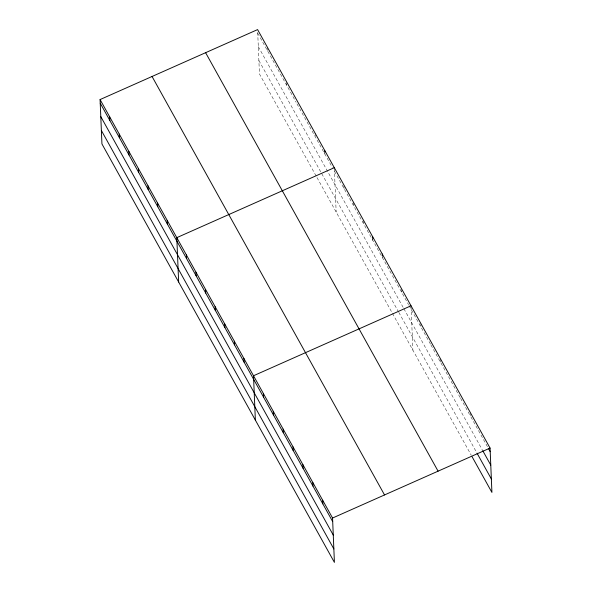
<?xml version="1.0" encoding="UTF-8"?>
<svg xmlns="http://www.w3.org/2000/svg" width="592" height="592" viewBox="0 0 592 592"><rect width="100%" height="100%" fill="white"/><g stroke="black" fill="none" stroke-linecap="round" stroke-linejoin="round"><path stroke-width="0.44" stroke-dasharray="2.96 2.22" d="M257.742 33.211L296.096 102.253M296.969 103.829L332.275 167.381M334.458 171.303L391.556 274.089M392.429 275.657L408.561 304.688M408.998 305.472L421.053 327.184L420.905 323.572M421.504 327.99L430.488 344.159M430.932 344.966L450.697 380.538M451.141 381.344L460.125 397.513M460.576 398.32L470.455 416.109L470.344 413.401M470.906 416.916L487.971 447.633M258.304 46.657L403.455 307.944M403.892 308.728L482.243 449.765M258.882 60.517L398.372 311.599M398.808 312.384L476.538 452.31M316.113 175.972L259.444 73.97L257.624 30.503M316.986 177.541L471.269 455.248M440.663 359.144L440.818 362.755M411.063 306.693L412.883 350.153M401.472 289.429L401.583 292.137M382.328 255.811L382.402 257.616M372.738 238.546L372.812 240.352M363.111 220.379L363.229 223.088M353.483 202.22L353.639 205.831M343.93 185.858L344.048 188.567M334.347 168.594L336.167 212.062M324.793 152.24L324.867 154.038M315.129 133.17L315.24 135.879M286.395 82.288L286.506 84.996M267.214 47.767L267.332 50.468"/><path stroke-width="0.89" d="M100.078 99.567L332.556 518.03L334.413 562.4L101.935 143.93L100.078 99.567L257.587 29.6L490.065 448.07L491.922 492.433L472.164 456.869M334.302 167.691L176.793 237.658L178.651 282.029M411.026 305.79L253.509 375.757L255.367 420.12M332.556 518.03L490.065 448.07M488.422 448.44L490.213 451.674M482.695 450.579L490.783 465.127M476.989 453.117L491.36 478.987M205.609 52.688L438.087 471.158M152.055 76.479L384.534 494.942M100.226 103.171L332.704 521.641M100.788 116.624L333.266 535.094M101.373 130.484L333.851 548.947M382.254 254.005L382.328 255.811M372.664 236.741L372.738 238.546M324.712 150.435L324.793 152.24M322.67 500.247L322.825 503.859M312.791 482.465L312.946 486.069M302.912 464.676L303.06 468.287M293.033 446.893L293.181 450.505M283.154 429.111L283.302 432.715M273.267 411.322L273.423 414.933M263.388 393.539L263.544 397.151M243.919 358.493L244.074 362.104M234.328 341.229L234.484 344.84M224.738 323.965L224.893 327.576M215.155 306.708L215.303 310.319M205.565 289.444L205.713 293.055M195.974 272.179L196.122 275.791M186.384 254.923L186.532 258.534M167.203 220.394L167.358 224.005M157.613 203.137L157.768 206.749M148.022 185.873L148.178 189.484M138.432 168.609L138.587 172.22M128.841 151.352L128.997 154.963M119.258 134.088L119.406 137.699M109.668 116.824L109.816 120.435"/></g></svg>
